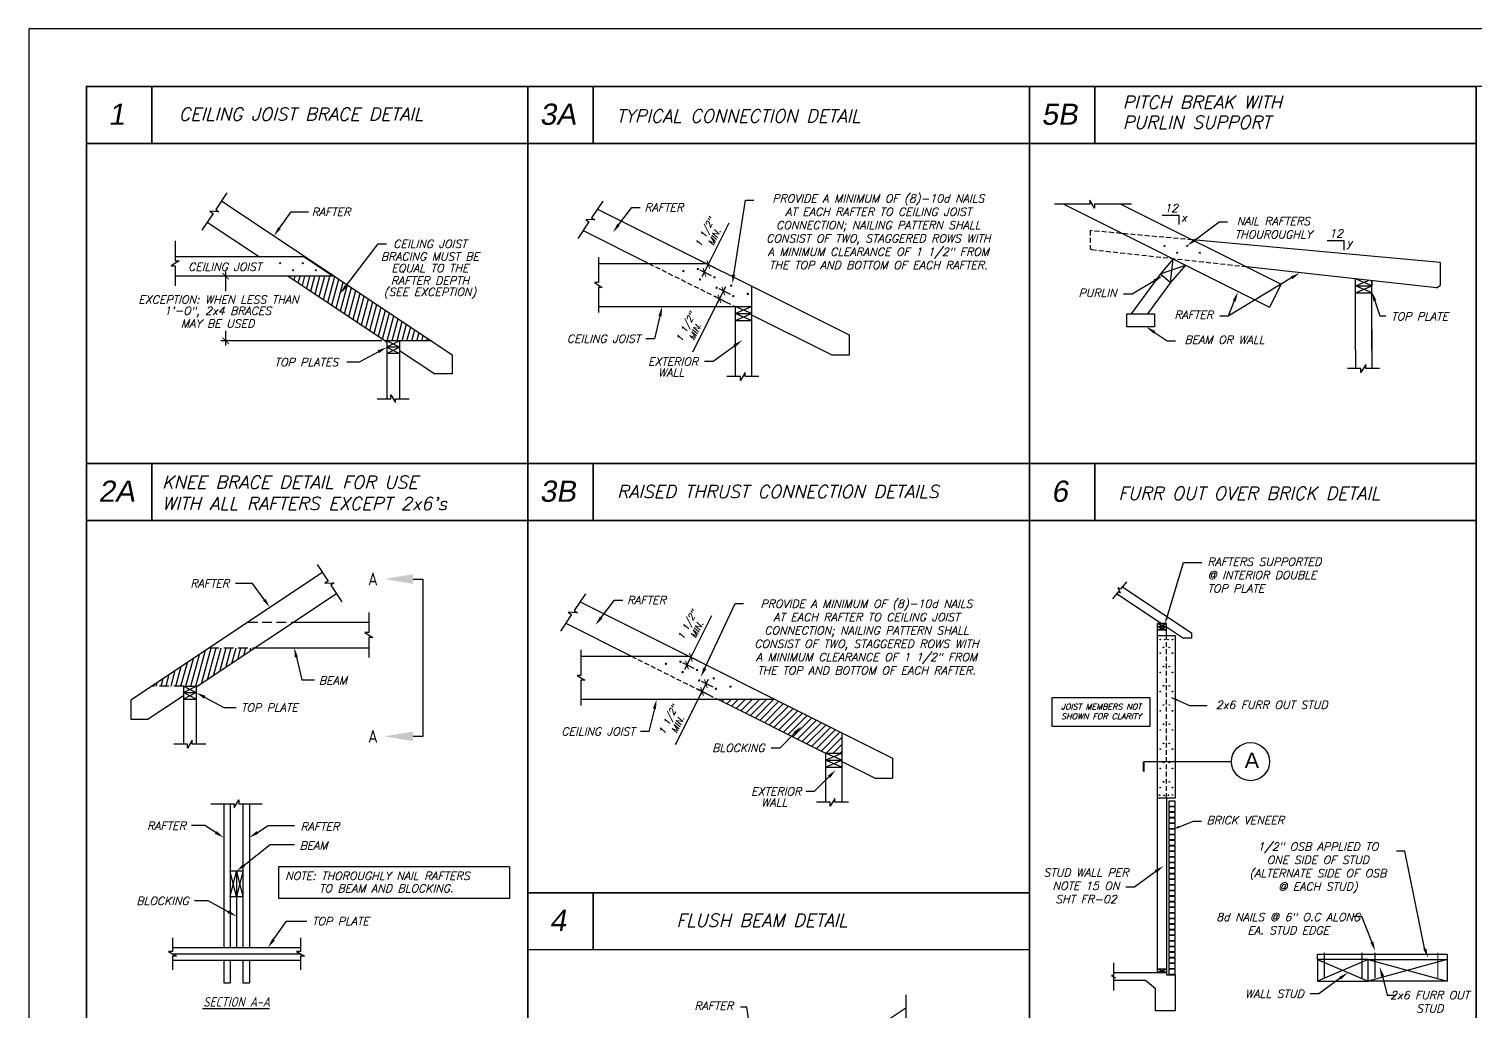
# Model space of a CAD drawing. Header units: inches. Extents: x 683 to 9753, y -6805 to 20230.
# Drawn here: x 993 to 1896, y -3735 to -3121 of the extents above; entities that cross this region are included whole.
import ezdxf
from ezdxf.enums import TextEntityAlignment as Align

# ---------------------------------------------------------------- set-up
doc = ezdxf.new("R2010")
doc.units = ezdxf.units.IN
doc.header["$LTSCALE"] = 48
doc.header["$MEASUREMENT"] = 0
doc.linetypes.add('HIDDEN2', pattern=[0.1875, 0.125, -0.0625])
doc.linetypes.add('HIDDEN4', pattern=[0.09375, 0.0625, -0.03125])
doc.layers.get('Defpoints').update_dxf_attribs({"color": 251})
for name, color, linetype in [('DPIS-BL', 9, 'Continuous'), ('DPIS-DIM', 7, 'Continuous'), ('DPIS-TAGS', 2, 'Continuous'), ('DPIS-TEXT', 7, 'Continuous'), ('FPTEXT', 2, 'Continuous')]:
    doc.layers.add(name, color=color, linetype=linetype)
doc.styles.add('DIMLETTERS', font='arial.ttf', dxfattribs={"height": 12})
doc.styles.add('DPIS-ARCHTXT', font='ARCHITXT.shx')
doc.styles.add('SHEETNAME', font='arial.ttf', dxfattribs={"height": 4})
doc.styles.add('SIMPLEX', font='simplex.shx', dxfattribs={"oblique": 15, "height": 4})
doc.styles.get("Standard").update_dxf_attribs({"font": 'simplex.shx', "oblique": 15})
doc.dimstyles.get("Standard").update_dxf_attribs({"dimtxt": 4, "dimasz": 4, "dimexe": 3, "dimexo": 2, "dimgap": 2, "dimtad": 1, "dimdec": 4, "dimrnd": 0.125, "dimzin": 3, "dimdsep": 46, "dimlunit": 4, "dimtxsty": 'SIMPLEX', "dimblk": 'ARCHTICK', "dimcen": 3, "dimdle": 3, "dimclrd": 2, "dimclre": 2, "dimadec": 0, "dimazin": 0, "dimtfac": 1, "dimtdec": 4, "dimtofl": 0, "dimtmove": 1, "dimatfit": 3, "dimfxl": 1, "dimtolj": 1, "dimtzin": 0, "dimarcsym": 0})

# ---------------------------------------------------------------- blocks, each defined once
blk = doc.blocks.new('_ArchTick')
at = {"color": 0, "const_width": 0.15}
blk.add_lwpolyline([(-0.5, -0.5), (0.5, 0.5)], dxfattribs=at)
blk = doc.blocks.new('*D61')
at = {"layer": 'Defpoints', "color": 0, "transparency": 16777216}
for p in [(1417.16, -3268.68), (1421.01, -3276.64), (1423.42, -3271.81)]:
    blk.add_point(p, dxfattribs=at)
at = {"layer": 'DPIS-TEXT', "color": 2, "lineweight": -2, "transparency": 16777216}
for p, q in [((1430.08, -3242.84), (1417.16, -3268.68)), ((1413.41, -3276.19), (1418.5, -3265.99)), ((1421.63, -3270.91), (1414.48, -3267.34)), ((1419.22, -3275.74), (1412.06, -3272.16))]:
    blk.add_line(p, q, dxfattribs=at)
at = {"layer": 'DPIS-TEXT', "color": 2, "lineweight": -2, "transparency": 16777216, "xscale": 4, "yscale": 4, "zscale": 4}
for p, rotation in [((1414.75, -3273.51), 243.4349488229242), ((1417.16, -3268.68), 63.43494882292417)]:
    blk.add_blockref('_ArchTick', p, dxfattribs=dict(at, rotation=rotation))
at = {"layer": 'DPIS-TEXT', "color": 0, "transparency": 16777216, "insert": (1417.9, -3249.95), "char_height": 4, "attachment_point": 5, "rotation": 63.43495, "style": 'SIMPLEX'}
blk.add_mtext('\\A1;1 1/2"\\PMIN.', dxfattribs=at)
blk = doc.blocks.new('*D62')
at = {"layer": 'Defpoints', "color": 0, "transparency": 16777216}
for p in [(1432.79, -3288.35), (1424.12, -3290.05), (1430.38, -3293.18)]:
    blk.add_point(p, dxfattribs=at)
at = {"layer": 'DPIS-TEXT', "color": 2, "lineweight": -2, "transparency": 16777216}
for p, q in [((1427.87, -3282.53), (1422.78, -3292.73)), ((1431, -3287.45), (1423.85, -3283.88)), ((1407.56, -3323.16), (1424.12, -3290.05)), ((1428.59, -3292.28), (1421.44, -3288.7))]:
    blk.add_line(p, q, dxfattribs=at)
at = {"layer": 'DPIS-TEXT', "color": 2, "lineweight": -2, "transparency": 16777216, "xscale": 4, "yscale": 4, "zscale": 4}
for p, rotation in [((1424.12, -3290.05), 243.434948822922), ((1426.53, -3285.22), 63.43494882292197)]:
    blk.add_blockref('_ArchTick', p, dxfattribs=dict(at, rotation=rotation))
at = {"layer": 'DPIS-TEXT', "color": 0, "transparency": 16777216, "insert": (1405.94, -3309.16), "char_height": 4, "attachment_point": 5, "rotation": 63.43495, "style": 'SIMPLEX'}
blk.add_mtext('\\A1;1 1/2"\\PMIN{\\H0.8x;.}', dxfattribs=at)
blk = doc.blocks.new('*D63')
at = {"layer": 'Defpoints', "color": 0, "transparency": 16777216}
for p in [(1406.28, -3514.08), (1410.13, -3522.04), (1412.54, -3517.21)]:
    blk.add_point(p, dxfattribs=at)
at = {"layer": 'DPIS-TEXT', "color": 2, "lineweight": -2, "transparency": 16777216}
for p, q in [((1419.2, -3488.25), (1406.28, -3514.08)), ((1402.53, -3521.59), (1407.62, -3511.4)), ((1410.75, -3516.32), (1403.6, -3512.74)), ((1408.34, -3521.15), (1401.19, -3517.57))]:
    blk.add_line(p, q, dxfattribs=at)
at = {"layer": 'DPIS-TEXT', "color": 2, "lineweight": -2, "transparency": 16777216, "xscale": 4, "yscale": 4, "zscale": 4}
for p, rotation in [((1406.28, -3514.08), 63.43494882291554), ((1403.87, -3518.91), 243.4349488229155)]:
    blk.add_blockref('_ArchTick', p, dxfattribs=dict(at, rotation=rotation))
at = {"layer": 'DPIS-TEXT', "color": 0, "transparency": 16777216, "insert": (1407.02, -3495.35), "char_height": 4, "attachment_point": 5, "rotation": 63.43495, "style": 'SIMPLEX'}
blk.add_mtext('\\A1;1 1/2"\\PMIN.', dxfattribs=at)
blk = doc.blocks.new('*D64')
at = {"layer": 'Defpoints', "color": 0, "transparency": 16777216}
for p in [(1413.24, -3535.45), (1419.5, -3538.58), (1421.92, -3533.75)]:
    blk.add_point(p, dxfattribs=at)
at = {"layer": 'DPIS-TEXT', "color": 2, "lineweight": -2, "transparency": 16777216}
for p, q in [((1417, -3527.94), (1411.9, -3538.13)), ((1420.13, -3532.86), (1412.97, -3529.28)), ((1396.68, -3568.57), (1413.24, -3535.45)), ((1417.71, -3537.69), (1410.56, -3534.11))]:
    blk.add_line(p, q, dxfattribs=at)
at = {"layer": 'DPIS-TEXT', "color": 2, "lineweight": -2, "transparency": 16777216, "xscale": 4, "yscale": 4, "zscale": 4}
for p, rotation in [((1413.24, -3535.45), 243.4349488229134), ((1415.65, -3530.62), 63.43494882291342)]:
    blk.add_blockref('_ArchTick', p, dxfattribs=dict(at, rotation=rotation))
at = {"layer": 'DPIS-TEXT', "color": 0, "transparency": 16777216, "insert": (1395.06, -3554.56), "char_height": 4, "attachment_point": 5, "rotation": 63.43495, "style": 'SIMPLEX'}
blk.add_mtext('\\A1;1 1/2"\\PMIN.', dxfattribs=at)

msp = doc.modelspace()

# ---------------------------------------------------------------- hatches: boundary and pattern name
at = {"layer": 'DPIS-BL'}
h = msp.add_hatch(dxfattribs=at)
h.set_pattern_fill('ANSI31', color=251, scale=24, angle=30, style=0)
h.set_pattern_definition([(75, (-2248.561, -4216.4657), (-2.8977775, 0.7764571), [])])
h.paths.add_polyline_path([(1183.60032, -3275.93375), (1154.75591, -3275.93375), (1215.29717, -3316.29459), (1244.14158, -3316.29459)])
h = msp.add_hatch(dxfattribs=at)
h.set_pattern_fill('ANSI31', color=251, scale=24, angle=30, style=0)
h.set_pattern_definition([(75, (-2287.915, -4237.6805), (-2.8977775, 0.7764571), [])])
h.paths.add_polyline_path([(1134.29916, -3508.11767), (1105.45475, -3508.11767), (1069.38793, -3532.16222), (1089.23234, -3532.16222), (1097.23234, -3532.16222), (1097.23234, -3532.82888)])
h = msp.add_hatch(dxfattribs=at)
h.set_pattern_fill('ANSI31', color=256, scale=25, style=0)
h.set_pattern_definition([(45, (-728.5645, -3199.0983), (-2.2097087, 2.2097087), [])])
h.paths.add_polyline_path([(1423.031, -3540.34583), (1458.80809, -3540.34583), (1500.5557, -3561.21964), (1500.5557, -3574.01727), (1490.37388, -3574.01727)])

# ---------------------------------------------------------------- linework, layer by layer
at = {"linetype": 'HIDDEN4'}
for p, q in [((1719.73333, -3253.28948), (1655.78089, -3247.45794)), ((1655.78089, -3247.45794), (1655.78089, -3258.65282)), ((1655.78089, -3258.65282), (1656.92505, -3259.5515)), ((1753.53335, -3270.18949), (1656.92505, -3259.5515))]:
    msp.add_line(p, q, dxfattribs=at)
for p, q in [((1874.43806, -3267.39631), (1719.73333, -3253.28948)), ((1872.16646, -3283.25273), (1753.53335, -3270.18949)), ((1874.43806, -3267.39631), (1874.43806, -3281.69401)), ((1872.16646, -3283.25273), (1874.43806, -3281.69401)), ((1674.7493, -3473.92898), (1673.30248, -3473.10719))]:
    msp.add_line(p, q)
at = {"layer": 'Defpoints', "color": 251}
for points in [[(992.72188, -3121.41948), (992.72188, -4195.41948), (2552.72188, -4195.41948), (2552.72188, -3121.41948)], [(992.72188, -3121.41948), (992.72188, -4195.41948), (2552.72188, -4195.41948), (2552.72188, -3121.41948)], [(1028.72188, -3157.41948), (1028.72188, -4153.41948), (2492.72188, -4153.41948), (2492.72188, -3157.41948)], [(1028.72188, -3157.41948), (1028.72188, -4153.41948), (2492.72188, -4153.41948), (2492.72188, -3157.41948)], [(1028.72188, -3157.41948), (1028.72188, -4153.41948), (2492.72188, -4153.41948), (2492.72188, -3157.41948)]]:
    msp.add_lwpolyline(points, close=True, dxfattribs=at)
at = {"layer": 'DPIS-BL', "const_width": 1}
for points in [[(1028.72188, -3157.41948), (1304.39269, -3157.41948), (1304.39269, -3393.0016), (1028.72188, -3393.0016)], [(1304.39269, -3157.41948), (1617.82557, -3157.41948), (1617.82557, -3661.20094), (1304.39269, -3661.20094)], [(1617.82557, -3157.41948), (1896.88123, -3157.41948), (1896.88123, -3810.76598), (1617.82557, -3810.76598)], [(1028.72188, -3393.0016), (1304.39269, -3393.0016), (1304.39269, -3768.4968), (1028.72188, -3768.4968)], [(1304.39269, -3661.20094), (1617.82557, -3661.20094), (1617.82557, -4153.41948), (1304.39269, -4153.41948)]]:
    msp.add_lwpolyline(points, close=True, dxfattribs=at)
for points in [[(1069.58466, -3157.41948), (1069.58466, -3193.00514)], [(1345.25546, -3157.41948), (1345.25546, -3193.00514)], [(1658.68835, -3157.41948), (1658.68835, -3193.00514)], [(1304.39269, -3193.00514), (1028.72188, -3193.00514)], [(1617.82557, -3193.00514), (1304.39269, -3193.00514)], [(1896.88123, -3193.00514), (1617.82557, -3193.00514)], [(1069.58466, -3393.0016), (1069.58466, -3428.58726)], [(1617.82557, -3393.0016), (1304.39269, -3393.0016)], [(1345.25546, -3393.0016), (1345.25546, -3428.58726)], [(1896.88123, -3393.0016), (1617.82557, -3393.0016)], [(1658.68835, -3393.0016), (1658.68835, -3428.58726)], [(1304.39269, -3428.58726), (1028.72188, -3428.58726)], [(1617.82557, -3428.58726), (1304.39269, -3428.58726)], [(1896.88123, -3428.58726), (1617.82557, -3428.58726)], [(1345.25546, -3661.20094), (1345.25546, -3696.7866)], [(1617.82557, -3696.7866), (1304.39269, -3696.7866)]]:
    msp.add_lwpolyline(points, dxfattribs=at)
at = {"layer": 'DPIS-DIM', "color": 2}
for p, q in [((1115.62682, -3272.93375), (1115.62682, -3285.30323)), ((1115.62682, -3310.09358), (1115.62682, -3319.29459)), ((1213.29717, -3316.29459), (1112.62682, -3316.29459)), ((1672.53095, -3474.50583), (1700.33042, -3493.03881)), ((1697.83042, -3711.03881), (1697.83042, -3493.03881)), ((1703.33042, -3493.03881), (1697.83042, -3493.03881)), ((1697.83042, -3495.03881), (1703.33042, -3493.03881)), ((1697.83042, -3493.03881), (1703.33042, -3495.03881)), ((1703.33042, -3495.03881), (1697.83042, -3495.03881)), ((1703.33042, -3497.03881), (1697.83042, -3495.03881)), ((1703.33042, -3495.03881), (1697.83042, -3497.03881)), ((1703.33042, -3500.58388), (1703.33042, -3493.03881)), ((1703.33042, -3495.03881), (1714.01666, -3502.16297)), ((1703.33042, -3497.03881), (1697.83042, -3497.03881)), ((1708.83042, -3500.58388), (1697.83042, -3500.58388)), ((1708.83042, -3500.58388), (1708.83042, -3602.03881)), ((1718.97429, -3502.16297), (1714.01666, -3502.16297)), ((1718.97429, -3498.85788), (1718.97429, -3502.16297)), ((1703.33042, -3602.03881), (1703.33042, -3711.03881)), ((1708.83042, -3602.03881), (1703.33042, -3602.03881)), ((1703.33042, -3711.03881), (1697.83042, -3709.03881)), ((1703.33042, -3709.03881), (1697.83042, -3711.03881)), ((1703.33042, -3709.03881), (1697.83042, -3709.03881))]:
    msp.add_line(p, q, dxfattribs=at)
at = {"layer": 'DPIS-DIM', "color": 2, "linetype": 'HIDDEN4'}
msp.add_line((1703.33042, -3602.03881), (1703.33042, -3500.58388), dxfattribs=at)
at = {"layer": 'DPIS-DIM', "color": 7}
msp.add_line((1703.33042, -3711.03881), (1697.83042, -3711.03881), dxfattribs=at)
at = {"layer": 'DPIS-DIM', "color": 2}
for points in [[(1703.6495, -3489.56176), (1714.02283, -3454.79685), (1725.50426, -3454.79685)], [(1706.44767, -3539.28518), (1717.86958, -3544.17421), (1728.74533, -3544.17421)], [(1711.33177, -3620.01293), (1720.31718, -3616.40182), (1725.24652, -3616.40182)]]:
    msp.add_lwpolyline(points, dxfattribs=at)
at = {"layer": 'DPIS-DIM', "color": 7}
for points in [[(1704.83042, -3607.03881), (1708.83042, -3607.03881), (1708.83042, -3604.03881), (1704.83042, -3604.03881)], [(1704.83042, -3610.53881), (1708.83042, -3610.53881), (1708.83042, -3607.53881), (1704.83042, -3607.53881)], [(1704.83042, -3614.03881), (1708.83042, -3614.03881), (1708.83042, -3611.03881), (1704.83042, -3611.03881)], [(1704.83042, -3617.53881), (1708.83042, -3617.53881), (1708.83042, -3614.53881), (1704.83042, -3614.53881)], [(1704.83042, -3621.03881), (1708.83042, -3621.03881), (1708.83042, -3618.03881), (1704.83042, -3618.03881)], [(1704.83042, -3624.53881), (1708.83042, -3624.53881), (1708.83042, -3621.53881), (1704.83042, -3621.53881)], [(1704.83042, -3628.03881), (1708.83042, -3628.03881), (1708.83042, -3625.03881), (1704.83042, -3625.03881)], [(1704.83042, -3631.53881), (1708.83042, -3631.53881), (1708.83042, -3628.53881), (1704.83042, -3628.53881)], [(1704.83042, -3635.03881), (1708.83042, -3635.03881), (1708.83042, -3632.03881), (1704.83042, -3632.03881)], [(1704.83042, -3638.53881), (1708.83042, -3638.53881), (1708.83042, -3635.53881), (1704.83042, -3635.53881)], [(1704.83042, -3642.03881), (1708.83042, -3642.03881), (1708.83042, -3639.03881), (1704.83042, -3639.03881)], [(1704.83042, -3645.53881), (1708.83042, -3645.53881), (1708.83042, -3642.53881), (1704.83042, -3642.53881)], [(1704.83042, -3649.03881), (1708.83042, -3649.03881), (1708.83042, -3646.03881), (1704.83042, -3646.03881)], [(1704.83042, -3652.53881), (1708.83042, -3652.53881), (1708.83042, -3649.53881), (1704.83042, -3649.53881)], [(1704.83042, -3656.03881), (1708.83042, -3656.03881), (1708.83042, -3653.03881), (1704.83042, -3653.03881)], [(1704.83042, -3659.53881), (1708.83042, -3659.53881), (1708.83042, -3656.53881), (1704.83042, -3656.53881)], [(1704.83042, -3663.03881), (1708.83042, -3663.03881), (1708.83042, -3660.03881), (1704.83042, -3660.03881)], [(1704.83042, -3666.53881), (1708.83042, -3666.53881), (1708.83042, -3663.53881), (1704.83042, -3663.53881)], [(1704.83042, -3670.03881), (1708.83042, -3670.03881), (1708.83042, -3667.03881), (1704.83042, -3667.03881)], [(1704.83042, -3673.53881), (1708.83042, -3673.53881), (1708.83042, -3670.53881), (1704.83042, -3670.53881)], [(1704.83042, -3677.03881), (1708.83042, -3677.03881), (1708.83042, -3674.03881), (1704.83042, -3674.03881)], [(1704.83042, -3680.53881), (1708.83042, -3680.53881), (1708.83042, -3677.53881), (1704.83042, -3677.53881)], [(1704.83042, -3684.03881), (1708.83042, -3684.03881), (1708.83042, -3681.03881), (1704.83042, -3681.03881)], [(1704.83042, -3687.53881), (1708.83042, -3687.53881), (1708.83042, -3684.53881), (1704.83042, -3684.53881)], [(1704.83042, -3691.03881), (1708.83042, -3691.03881), (1708.83042, -3688.03881), (1704.83042, -3688.03881)], [(1704.83042, -3694.53881), (1708.83042, -3694.53881), (1708.83042, -3691.53881), (1704.83042, -3691.53881)], [(1704.83042, -3698.03881), (1708.83042, -3698.03881), (1708.83042, -3695.03881), (1704.83042, -3695.03881)], [(1704.83042, -3701.53881), (1708.83042, -3701.53881), (1708.83042, -3698.53881), (1704.83042, -3698.53881)], [(1704.83042, -3705.03881), (1708.83042, -3705.03881), (1708.83042, -3702.03881), (1704.83042, -3702.03881)], [(1704.83042, -3708.53881), (1708.83042, -3708.53881), (1708.83042, -3705.53881), (1704.83042, -3705.53881)], [(1704.83042, -3712.03881), (1708.83042, -3712.03881), (1708.83042, -3709.03881), (1704.83042, -3709.03881)]]:
    msp.add_lwpolyline(points, close=True, dxfattribs=at)
at = {"layer": 'DPIS-DIM', "color": 2}
for centre in [(1699.49926, -3503.03213), (1702.27657, -3503.03213), (1704.403, -3503.03213), (1707.16158, -3503.03213), (1699.49926, -3511.52515), (1701.52187, -3507.90091), (1705.13897, -3507.90091), (1707.16158, -3511.52515), (1699.49926, -3523.52515), (1701.52187, -3519.90091), (1705.13897, -3519.90091), (1707.16158, -3523.52515), (1701.52187, -3531.90091), (1705.13897, -3531.90091), (1699.49926, -3535.52515), (1707.16158, -3535.52515), (1699.49926, -3547.52515), (1701.52187, -3543.90091), (1705.13897, -3543.90091), (1707.16158, -3547.52515), (1699.49926, -3559.52515), (1701.52187, -3555.90091), (1705.13897, -3555.90091), (1707.16158, -3559.52515), (1701.52187, -3567.90091), (1705.13897, -3567.90091), (1699.49926, -3571.52515), (1707.16158, -3571.52515), (1699.49926, -3583.52515), (1701.52187, -3579.90091), (1705.13897, -3579.90091), (1707.16158, -3583.52515), (1699.49926, -3595.52515), (1701.52187, -3591.90091), (1705.13897, -3591.90091), (1707.16158, -3595.52515), (1699.05641, -3600.2262), (1701.95109, -3600.37084), (1704.62871, -3600.2262), (1707.16158, -3600.15388)]:
    msp.add_circle(centre, 0.18851, dxfattribs=at)
for points in [[(1704.22901, -3489.89133), (1702.29681, -3493.03881), (1703.06999, -3489.23219)], [(1709.61605, -3541.3693), (1706.20397, -3539.17792), (1710.14233, -3540.14422)], [(1711.58037, -3620.63151), (1707.62029, -3621.50452), (1711.08318, -3619.39435)]]:
    msp.add_solid(points, dxfattribs=at)
at = {"layer": 'DPIS-TAGS'}
for p, q in [((1700.80792, -3237.74308), (1711.16999, -3237.74308)), ((1711.16999, -3237.74308), (1711.16999, -3243.64446)), ((1803.80565, -3253.72791), (1814.16772, -3253.72791)), ((1814.16772, -3253.72791), (1814.16772, -3259.62928)), ((1699.59907, -3274.56201), (1681.34844, -3299.53968)), ((1705.94162, -3279.98124), (1691.65071, -3299.53968)), ((1703.33042, -3602.03881), (1697.83042, -3602.03881)), ((1797.8342, -3703.01773), (1797.8342, -3699.64273)), ((1797.8342, -3699.64273), (1878.8342, -3699.64273)), ((1829.3342, -3703.01773), (1797.8342, -3703.01773)), ((1797.8342, -3703.01773), (1797.8342, -3716.51773)), ((1797.8342, -3703.01773), (1829.3342, -3716.51773)), ((1829.3342, -3703.01773), (1797.8342, -3716.51773)), ((1829.3342, -3703.01773), (1878.8342, -3703.01773)), ((1829.3342, -3716.51773), (1829.3342, -3703.01773)), ((1829.3342, -3703.01773), (1878.8342, -3716.51773)), ((1878.8342, -3703.01773), (1829.3342, -3716.51773)), ((1878.8342, -3699.64273), (1878.8342, -3703.01773)), ((1878.8342, -3703.01773), (1878.8342, -3716.51773)), ((1670.30688, -3711.03881), (1703.33042, -3711.03881)), ((1703.33042, -3711.03881), (1703.33042, -3712.53881)), ((1703.33042, -3712.53881), (1708.83042, -3712.53881)), ((1708.83042, -3712.53881), (1708.83042, -3735.04879)), ((1690.33329, -3716.1132), (1670.30688, -3716.1132)), ((1696.56418, -3721.26168), (1690.33329, -3716.1132)), ((1696.56418, -3735.04879), (1696.56418, -3721.26168)), ((1797.8342, -3716.51773), (1829.3342, -3716.51773)), ((1878.8342, -3716.51773), (1829.3342, -3716.51773)), ((1708.83042, -3735.04879), (1696.56418, -3735.04879))]:
    msp.add_line(p, q, dxfattribs=at)
for points in [[(1678.56723, -3299.53968), (1695.90611, -3299.53968), (1695.90611, -3307.61178), (1678.56723, -3307.61178)], [(1631.94601, -3539.29036), (1693.02394, -3539.29036), (1693.02394, -3557.34838), (1631.94601, -3557.34838)]]:
    msp.add_lwpolyline(points, close=True, dxfattribs=at)
at = {"layer": 'DPIS-TAGS', "const_width": 0.75}
for points in [[(1802.04027, -3698.56971), (1802.04027, -3714.47417)], [(1825.50144, -3698.56971), (1825.50144, -3714.47417)], [(1833.71286, -3698.56971), (1833.71286, -3714.47417)], [(1872.94517, -3698.56971), (1872.94517, -3714.47417)]]:
    msp.add_lwpolyline(points, dxfattribs=at)
at = {"layer": 'DPIS-TAGS'}
msp.add_lwpolyline([(1670.30688, -3704.96628), (1670.30688, -3712.94854), (1669.07482, -3712.94854), (1671.53893, -3714.44854), (1670.30688, -3714.44854), (1670.30688, -3722.32026)], dxfattribs=at)
at = {"layer": 'DPIS-TEXT'}
for p, q in [((1112.99817, -3228.86565), (1257.17237, -3324.98178)), ((1347.89006, -3234.04247), (1505.18156, -3312.68821)), ((1655.52519, -3230.91263), (1633.49974, -3230.91263)), ((1639.20254, -3230.91263), (1767.84419, -3295.23345)), ((1658.52519, -3233.37673), (1655.52519, -3228.44853)), ((1655.52519, -3228.44853), (1655.52519, -3230.91263)), ((1681.58683, -3230.91263), (1658.52519, -3230.91263)), ((1658.52519, -3230.91263), (1658.52519, -3233.37673)), ((1674.97963, -3230.91263), (1774.9996, -3280.92262)), ((1104.12297, -3242.17846), (1136.75591, -3263.93375)), ((1338.94579, -3247.45887), (1380.09065, -3268.0313)), ((1164.69893, -3263.93375), (1084.0354, -3263.93375)), ((1164.69893, -3263.93375), (1182.69893, -3275.93375)), ((1348.48469, -3268.0313), (1415.86773, -3268.0313)), ((1707.6518, -3265.13726), (1699.59907, -3274.56201)), ((1699.59907, -3274.56201), (1715.34014, -3268.98143)), ((1705.94162, -3279.98124), (1707.6518, -3265.13726)), ((1715.34014, -3268.98143), (1705.94162, -3279.98124)), ((1183.60032, -3275.93375), (1084.0354, -3275.93375)), ((1154.75591, -3275.93375), (1216.29717, -3316.96126)), ((1699.59907, -3274.56201), (1705.94162, -3279.98124)), ((1821.54716, -3322.08494), (1821.54716, -3277.67523)), ((1831.72898, -3282.03887), (1821.54716, -3277.67523)), ((1821.54716, -3282.03887), (1829.64104, -3278.57006)), ((1831.72898, -3322.08494), (1831.72898, -3278.79997)), ((1831.72898, -3278.79997), (1831.72898, -3282.03887)), ((1444.09065, -3282.14276), (1444.09065, -3299.30403)), ((1774.9996, -3280.92262), (1767.84419, -3295.23345)), ((1821.54716, -3286.4025), (1831.72898, -3282.03887)), ((1831.72898, -3286.4025), (1821.54716, -3282.03887)), ((1821.54716, -3282.03887), (1831.72898, -3282.03887)), ((1821.54716, -3282.03887), (1831.72898, -3282.03887)), ((1821.54716, -3286.4025), (1831.72898, -3286.4025)), ((1348.48469, -3294.94039), (1444.09065, -3294.94039)), ((1433.90883, -3299.30403), (1444.09065, -3294.94039)), ((1444.09065, -3299.30403), (1433.90883, -3294.94039)), ((1433.90883, -3294.94039), (1433.90883, -3303.66767)), ((1433.90883, -3299.30403), (1444.09065, -3299.30403)), ((1444.09065, -3303.66767), (1433.90883, -3299.30403)), ((1433.90883, -3303.66767), (1444.09065, -3299.30403)), ((1433.90883, -3303.66767), (1444.09065, -3303.66767)), ((1433.90883, -3303.66767), (1433.90883, -3338.57676)), ((1444.09065, -3299.30403), (1444.09065, -3303.66767)), ((1444.09065, -3300.0313), (1494.33715, -3325.15455)), ((1444.09065, -3303.66767), (1444.09065, -3338.57676)), ((1505.18156, -3312.68821), (1505.18156, -3325.15455)), ((1831.72898, -3309.2873), (1831.72898, -3333.57038)), ((1244.14158, -3316.29459), (1215.29717, -3316.29459)), ((1216.29717, -3316.29459), (1216.29717, -3352.49021)), ((1224.29717, -3320.29459), (1216.29717, -3316.29459)), ((1224.29717, -3316.29459), (1216.29717, -3320.29459)), ((1224.29717, -3320.29459), (1216.29717, -3320.29459)), ((1216.29717, -3324.29459), (1224.29717, -3320.29459)), ((1216.29717, -3320.29459), (1224.29717, -3324.29459)), ((1224.29717, -3324.29459), (1216.29717, -3324.29459)), ((1224.29717, -3316.29459), (1224.29717, -3352.49021)), ((1224.29717, -3322.29459), (1246.32796, -3336.98178)), ((1821.54716, -3322.08494), (1821.54716, -3330.81221)), ((1831.72898, -3322.08494), (1831.72898, -3326.44857)), ((1257.17237, -3324.98178), (1257.17237, -3336.98178)), ((1494.33715, -3325.15455), (1505.18156, -3325.15455)), ((1821.54716, -3330.81221), (1821.54716, -3333.57038)), ((1831.72898, -3326.44857), (1831.72898, -3330.81221)), ((1257.17237, -3336.98178), (1246.32796, -3336.98178)), ((1176.0569, -3461.04957), (1056.35714, -3540.84941)), ((1184.93211, -3474.36237), (1097.23234, -3532.82888)), ((1337.01223, -3479.4479), (1532.2534, -3577.06849)), ((1158.29916, -3492.11767), (1205.01967, -3492.11767)), ((1328.06796, -3492.86431), (1369.21282, -3513.43674)), ((1134.29916, -3508.11767), (1205.01967, -3508.11767)), ((1337.60686, -3513.43674), (1404.98991, -3513.43674)), ((1089.23234, -3532.16222), (1089.23234, -3568.35784)), ((1089.23234, -3536.16222), (1097.23234, -3532.16222)), ((1089.23234, -3532.16222), (1097.23234, -3536.16222)), ((1089.23234, -3532.16222), (1097.23234, -3532.16222)), ((1097.23234, -3532.16222), (1097.23234, -3568.35784)), ((1056.35714, -3540.84941), (1056.35714, -3552.84941)), ((1089.23234, -3538.16222), (1067.20155, -3552.84941)), ((1089.23234, -3536.16222), (1097.23234, -3536.16222)), ((1097.23234, -3540.16222), (1089.23234, -3536.16222)), ((1097.23234, -3536.16222), (1089.23234, -3540.16222)), ((1089.23234, -3540.16222), (1097.23234, -3540.16222)), ((1337.60686, -3540.34583), (1458.80809, -3540.34583)), ((1423.031, -3540.34583), (1490.37388, -3574.01727)), ((1056.35714, -3552.84941), (1067.20155, -3552.84941)), ((1500.5557, -3561.21964), (1500.5557, -3582.74454)), ((1490.37388, -3578.38091), (1500.5557, -3574.01727)), ((1490.37388, -3574.01727), (1490.37388, -3582.74454)), ((1490.37388, -3574.01727), (1500.5557, -3574.01727)), ((1500.5557, -3578.38091), (1490.37388, -3574.01727)), ((1532.2534, -3577.06849), (1532.2534, -3589.53482)), ((1490.37388, -3578.38091), (1500.5557, -3578.38091)), ((1500.5557, -3582.74454), (1490.37388, -3578.38091)), ((1490.37388, -3582.74454), (1500.5557, -3578.38091)), ((1490.37388, -3582.74454), (1500.5557, -3582.74454)), ((1490.37388, -3582.74454), (1490.37388, -3604.69701)), ((1500.5557, -3579.10818), (1521.40899, -3589.53482)), ((1500.5557, -3582.74454), (1500.5557, -3604.69701)), ((1521.40899, -3589.53482), (1532.2534, -3589.53482)), ((1114.44817, -3605.71806), (1114.44817, -3695.43734)), ((1118.44817, -3605.71806), (1118.44817, -3695.43734)), ((1126.44817, -3605.71806), (1126.44817, -3695.43734)), ((1130.44817, -3605.71806), (1130.44817, -3695.43734)), ((1126.44817, -3647.67977), (1118.44817, -3647.67977)), ((1122.44817, -3663.67977), (1118.44817, -3647.67977)), ((1118.44817, -3663.67977), (1122.44817, -3647.67977)), ((1126.44817, -3647.67977), (1122.44817, -3663.67977)), ((1122.44817, -3647.67977), (1126.44817, -3663.67977)), ((1122.44817, -3647.67977), (1122.44817, -3695.43734)), ((1126.44817, -3663.67977), (1118.44817, -3663.67977)), ((1082.44817, -3695.43734), (1162.44817, -3695.43734)), ((1082.44817, -3699.43734), (1162.44817, -3699.43734)), ((1082.44817, -3703.43734), (1162.44817, -3703.43734)), ((1114.44817, -3703.43734), (1114.44817, -3717.43734)), ((1118.44817, -3703.43734), (1118.44817, -3717.43734)), ((1126.44817, -3703.43734), (1126.44817, -3717.43734)), ((1130.44817, -3703.43734), (1130.44817, -3717.43734)), ((1114.44817, -3717.43734), (1118.44817, -3717.43734)), ((1126.44817, -3717.43734), (1130.44817, -3717.43734)), ((1540.52173, -3724.96316), (1540.52173, -3742.47918)), ((1540.52173, -3733.2759), (1372.39828, -3845.3582))]:
    msp.add_line(p, q, dxfattribs=at)
at = {"layer": 'DPIS-TEXT', "linetype": 'HIDDEN4'}
for p, q in [((1380.09065, -3268.0313), (1433.90883, -3294.94039)), ((1369.21282, -3513.43674), (1423.031, -3540.34583))]:
    msp.add_line(p, q, dxfattribs=at)
at = {"layer": 'DPIS-TEXT', "color": 2}
for p, q in [((1678.38543, -3467.00764), (1674.68506, -3471.44809)), ((1673.30248, -3473.10719), (1669.6021, -3477.54764)), ((1674.7493, -3473.92898), (1673.23824, -3470.6263)), ((1674.68506, -3471.44809), (1673.23824, -3470.6263)), ((1675.58181, -3469.92956), (1718.97429, -3498.85788))]:
    msp.add_line(p, q, dxfattribs=at)
at = {"layer": 'DPIS-TEXT', "linetype": 'HIDDEN2'}
for p, q in [((1129.45475, -3492.11767), (1158.29916, -3492.11767)), ((1105.45475, -3508.11767), (1134.29916, -3508.11767)), ((1089.23234, -3532.16222), (1069.38793, -3532.16222))]:
    msp.add_line(p, q, dxfattribs=at)
at = {"layer": 'DPIS-TEXT'}
for points in [[(1116.32637, -3223.87335), (1109.39262, -3234.27398), (1111.44287, -3235.64082), (1105.67826, -3235.40329), (1107.72852, -3236.77013), (1100.79476, -3247.17076)], [(1351.21826, -3229.05016), (1344.28451, -3239.45079), (1346.33477, -3240.81763), (1340.57015, -3240.58011), (1342.62041, -3241.94694), (1335.68666, -3252.34757)], [(1084.0354, -3253.93375), (1084.0354, -3266.43375), (1086.4995, -3266.43375), (1081.5713, -3269.43375), (1084.0354, -3269.43375), (1084.0354, -3281.93375)], [(1348.48469, -3264.02133), (1348.48469, -3279.98585), (1346.02059, -3279.98585), (1350.94879, -3282.98585), (1348.48469, -3282.98585), (1348.48469, -3298.7293)], [(1836.42699, -3333.57038), (1827.92699, -3333.57038), (1827.92699, -3331.10628), (1824.92699, -3336.03448), (1824.92699, -3333.57038), (1816.42699, -3333.57038)], [(1448.78866, -3338.57676), (1440.28866, -3338.57676), (1440.28866, -3336.11266), (1437.28866, -3341.04086), (1437.28866, -3338.57676), (1428.78866, -3338.57676)], [(1210.29717, -3352.49021), (1218.79717, -3352.49021), (1218.79717, -3350.02611), (1221.79717, -3354.95431), (1221.79717, -3352.49021), (1230.29717, -3352.49021)], [(1172.7287, -3456.05727), (1179.66246, -3466.4579), (1177.6122, -3467.82473), (1183.37681, -3467.58721), (1181.32656, -3468.95405), (1188.26031, -3479.35467)], [(1232.73972, -3465.19576), (1238.73972, -3465.19576), (1238.73972, -3563.52432), (1232.73972, -3563.52432)], [(1340.34043, -3474.4556), (1333.40668, -3484.85623), (1335.45694, -3486.22307), (1329.69232, -3485.98554), (1331.74258, -3487.35238), (1324.80883, -3497.75301)], [(1205.01967, -3486.11767), (1205.01967, -3498.61767), (1202.55557, -3498.61767), (1207.48377, -3501.61767), (1205.01967, -3501.61767), (1205.01967, -3514.11767)], [(1337.60686, -3509.42676), (1337.60686, -3525.39129), (1335.14276, -3525.39129), (1340.07096, -3528.39129), (1337.60686, -3528.39129), (1337.60686, -3544.13473)], [(1103.23234, -3568.35784), (1094.73234, -3568.35784), (1094.73234, -3565.89373), (1091.73234, -3570.82194), (1091.73234, -3568.35784), (1083.23234, -3568.35784)], [(1106.44817, -3605.71806), (1120.94817, -3605.71806), (1120.94817, -3608.18216), (1123.94817, -3603.25396), (1123.94817, -3605.71806), (1138.44817, -3605.71806)], [(1504.8057, -3604.69701), (1496.3057, -3604.69701), (1496.3057, -3602.23291), (1493.3057, -3607.16111), (1493.3057, -3604.69701), (1484.8057, -3604.69701)], [(1082.44817, -3689.43734), (1082.44817, -3697.93734), (1079.98407, -3697.93734), (1084.91227, -3700.93734), (1082.44817, -3700.93734), (1082.44817, -3709.43734)], [(1162.44817, -3689.43734), (1162.44817, -3697.93734), (1159.98407, -3697.93734), (1164.91227, -3700.93734), (1162.44817, -3700.93734), (1162.44817, -3709.43734)]]:
    msp.add_lwpolyline(points, dxfattribs=at)
at = {"layer": 'DPIS-TEXT', "color": 2, "extrusion": (0, 0, -1)}
for points in [[(-1361.13305, -3243.80586), (-1369.37347, -3232.98289), (-1374.69645, -3232.98289)], [(-1433.03524, -3275.0327), (-1440.31064, -3228.34119), (-1445.63362, -3228.34119)], [(-1149.32412, -3245.8773), (-1156.64775, -3235.76657), (-1167.29371, -3235.76657)], [(-1190.71877, -3282.16856), (-1210.83429, -3255.74881), (-1216.15727, -3255.74881)], [(-1433.43062, -3319.5649), (-1420.14849, -3329.31499), (-1414.82551, -3329.31499)], [(-1350.25522, -3489.2113), (-1358.49564, -3478.38832), (-1363.81862, -3478.38832)], [(-1414.97085, -3520.98562), (-1433.93006, -3480.50327), (-1439.25304, -3480.50327)], [(-1159.8222, -3513.96181), (-1163.13673, -3528.21881), (-1171.18474, -3528.21881)], [(-1102.5085, -3539.01917), (-1114.54446, -3545.53645), (-1122.10977, -3545.53645)], [(-1135.47925, -3623.52445), (-1142.2153, -3619.14723), (-1158.71683, -3619.14723)], [(-1127.15812, -3643.96274), (-1143.47019, -3631.08948), (-1158.56054, -3631.08948)], [(-1864.7844, -3696.79707), (-1852.40092, -3635.189), (-1847.07794, -3635.189)], [(-1696.66561, -3648.03171), (-1683.38348, -3657.7818), (-1678.0605, -3657.7818)], [(-1831.69668, -3691.97082), (-1825.4376, -3676.06797), (-1820.11462, -3676.06797)], [(-1145.53454, -3690.53377), (-1153.63632, -3679.04382), (-1166.39467, -3679.04382)], [(-1838.39099, -3713.28743), (-1841.33838, -3725.31955), (-1846.66136, -3725.31955)], [(-1811.84811, -3714.65963), (-1798.56598, -3724.40971), (-1793.243, -3724.40971)]]:
    msp.add_lwpolyline(points, dxfattribs=at)
at = {"layer": 'DPIS-TEXT', "color": 2}
for points in [[(1721.30605, -3253.17737), (1736.26083, -3241.9175), (1741.58381, -3241.9175)], [(1695.82237, -3278.82314), (1681.95021, -3287.18481), (1676.62723, -3287.18481)], [(1781.59659, -3276.94644), (1741.96644, -3300.87377), (1737.7659, -3300.87377)], [(1745.75731, -3291.39486), (1741.96644, -3300.87377), (1736.64346, -3300.87377)], [(1833.61729, -3291.35722), (1836.71903, -3300.71202), (1840.49944, -3300.71202)], [(1386.93105, -3300.83096), (1383.524, -3314.9908), (1378.20103, -3314.9908)], [(1695.81413, -3310.99359), (1703.76337, -3316.41774), (1709.08635, -3316.41774)], [(1211.02101, -3323.15154), (1198.98504, -3329.66882), (1191.41974, -3329.66882)], [(1139.73095, -3478.06121), (1132.40733, -3467.95048), (1121.76137, -3467.95048)], [(1383.48456, -3546.2364), (1380.07751, -3560.39623), (1374.75453, -3560.39623)], [(1471.00445, -3561.59628), (1461.84504, -3570.85031), (1456.52206, -3570.85031)], [(1492.54754, -3588.78044), (1483.38814, -3598.03447), (1478.06516, -3598.03447)], [(1109.41709, -3623.52445), (1102.68103, -3619.14723), (1094.34682, -3619.14723)], [(1117.17124, -3673.10196), (1104.68103, -3666.34307), (1096.19671, -3666.34307)], [(1450.09965, -3793.18994), (1441.21398, -3732.77356), (1437.31017, -3732.77356)]]:
    msp.add_lwpolyline(points, dxfattribs=at)
at = {"layer": 'DPIS-TEXT', "const_width": 0.72727}
for points in [[(1401.2056, -3272.73542, 1), (1401.93287, -3272.73542, 1)], [(1410.2358, -3271.43233, 1), (1410.96307, -3271.43233, 1)], [(1411.61348, -3277.93936, 1), (1412.34075, -3277.93936, 1)], [(1420.64368, -3276.63627, 1), (1421.37095, -3276.63627, 1)], [(1422.02136, -3283.1433, 1), (1422.74863, -3283.1433, 1)], [(1431.05156, -3281.84021, 1), (1431.77883, -3281.84021, 1)], [(1432.42924, -3288.34724, 1), (1433.15651, -3288.34724, 1)], [(1441.45944, -3287.04415, 1), (1442.18671, -3287.04415, 1)], [(1390.32777, -3518.14085, 1), (1391.05504, -3518.14085, 1)], [(1399.35797, -3516.83777, 1), (1400.08524, -3516.83777, 1)], [(1400.73565, -3523.34479, 1), (1401.46292, -3523.34479, 1)], [(1409.76585, -3522.04171, 1), (1410.49312, -3522.04171, 1)], [(1411.14353, -3528.54873, 1), (1411.8708, -3528.54873, 1)], [(1420.17373, -3527.24565, 1), (1420.901, -3527.24565, 1)], [(1430.58161, -3532.44959, 1), (1431.30888, -3532.44959, 1)], [(1421.55141, -3533.75267, 1), (1422.27868, -3533.75267, 1)]]:
    msp.add_lwpolyline(points, format="xyb", close=True, dxfattribs=at)
at = {"layer": 'DPIS-TEXT'}
for points, const_width in [([(1689.1008, -3579.2847), (1689.1008, -3585.6039)], 1.2), ([(1743.97086, -3579.2847), (1689.1008, -3579.2847)], 0.68639)]:
    msp.add_lwpolyline(points, dxfattribs=dict(at, const_width=const_width))
msp.add_lwpolyline([(1148.90548, -3644.7897), (1292.97913, -3644.7897), (1292.97913, -3664.77294), (1148.90548, -3664.77294)], close=True, dxfattribs=at)
for centre, radius in [((1702.1172, -3256.97417), 0.30984), ((1710.17294, -3261.30988), 0.30984), ((1716.26638, -3256.97417), 0.30984), ((1724.32211, -3261.30988), 0.30984), ((1149.75713, -3267.85231), 0.30984), ((1163.90631, -3267.85231), 0.30984), ((1157.81287, -3272.18802), 0.30984), ((1171.96204, -3272.18802), 0.30984), ((1755.88988, -3579.2847), 11.91902)]:
    msp.add_circle(centre, radius, dxfattribs=at)
at = {"layer": 'DPIS-TEXT', "color": 2, "extrusion": (0, 0, -1)}
for points in [[(-1360.33741, -3243.20008), (-1357.49837, -3248.57966), (-1361.92868, -3244.41164)], [(-1148.51426, -3245.29068), (-1145.80441, -3250.73648), (-1150.13398, -3246.46392)], [(-1432.04716, -3274.87873), (-1432.11147, -3280.96116), (-1434.02331, -3275.18666)], [(-1189.92314, -3281.56277), (-1187.08409, -3286.94235), (-1191.5144, -3282.77434)], [(-1434.02237, -3320.37102), (-1438.26734, -3316.01439), (-1432.83887, -3318.75878)], [(-1349.45959, -3488.60552), (-1346.62054, -3493.98509), (-1351.05085, -3489.81708)], [(-1160.79623, -3513.73537), (-1158.46353, -3508.11767), (-1158.84818, -3514.18826)], [(-1414.06524, -3520.5615), (-1412.4261, -3526.41925), (-1415.87645, -3521.40975)], [(-1102.98466, -3538.13981), (-1097.23234, -3536.16222), (-1102.03234, -3539.89853)], [(-1134.93436, -3622.68593), (-1130.44817, -3626.79374), (-1136.02413, -3624.36296)], [(-1126.53862, -3643.17775), (-1122.44817, -3647.67977), (-1127.77763, -3644.74773)], [(-1697.25736, -3648.83783), (-1701.50233, -3644.4812), (-1696.07386, -3647.22559)], [(-1144.71728, -3689.9575), (-1142.07694, -3695.43734), (-1146.3518, -3691.11003)], [(-1832.63722, -3691.63113), (-1833.73479, -3697.61406), (-1830.75614, -3692.3105)], [(-1865.72494, -3695.89247), (-1866.8225, -3701.87539), (-1863.84386, -3696.57183)], [(-1812.43986, -3715.46575), (-1816.68482, -3711.10911), (-1811.25635, -3713.85351)], [(-1837.4421, -3713.60304), (-1836.49732, -3707.5941), (-1839.33988, -3712.97182)]]:
    msp.add_solid(points, dxfattribs=at)
at = {"layer": 'DPIS-TEXT', "color": 2}
for points in [[(1721.90754, -3253.97625), (1716.51279, -3256.78635), (1720.70455, -3252.3785)], [(1695.30614, -3277.96669), (1700.96105, -3275.72572), (1696.33861, -3279.67959)], [(1781.07973, -3276.09037), (1786.733, -3273.84526), (1782.11346, -3277.80251)], [(1744.82881, -3291.02353), (1747.98531, -3285.82386), (1746.68581, -3291.76619)], [(1832.6681, -3291.67194), (1831.72898, -3285.66211), (1834.56647, -3291.0425)], [(1385.9588, -3300.59702), (1388.33467, -3294.99745), (1387.90331, -3301.0649)], [(1695.25049, -3311.81961), (1690.85799, -3307.61178), (1696.37777, -3310.16757)], [(1210.54485, -3322.27218), (1216.29717, -3320.29459), (1211.49717, -3324.0309)], [(1140.54082, -3477.4746), (1143.25066, -3482.9204), (1138.92109, -3478.64783)], [(1382.51231, -3546.00246), (1384.88818, -3540.40289), (1384.45681, -3546.47033)], [(1470.29371, -3560.89281), (1475.22523, -3557.33189), (1471.71518, -3562.29974)], [(1491.83681, -3588.07698), (1496.76833, -3584.51605), (1493.25828, -3589.4839)], [(1109.96197, -3622.68593), (1114.44817, -3626.79374), (1108.87221, -3624.36296)], [(1117.64716, -3672.22248), (1122.44817, -3675.95749), (1116.69532, -3673.98145)]]:
    msp.add_solid(points, dxfattribs=at)
at = {"layer": 'DPIS-TEXT', "extrusion": (0, 0, -1)}
for points in [[(-1232.73972, -3468.19576), (-1214.73972, -3465.19576), (-1232.73972, -3462.19576)], [(-1232.73972, -3566.52432), (-1214.73972, -3563.52432), (-1232.73972, -3560.52432)]]:
    msp.add_solid(points, dxfattribs=at)

# ---------------------------------------------------------------- block references
at = {"layer": 'DPIS-DIM', "color": 2, "xscale": 4, "yscale": 4, "zscale": 4}
for p, rotation in [((1115.62682, -3275.93375), 90), ((1115.62682, -3316.29459), 270)]:
    msp.add_blockref('_ArchTick', p, dxfattribs=dict(at, rotation=rotation))

# ---------------------------------------------------------------- texts
at = {"layer": 'DPIS-TEXT', "oblique": 15}
for s, height, style, p in [('RAFTER', 5, 'SIMPLEX', (1181.49205, -3235.80003)), ('RAFTER', 5, 'SIMPLEX', (1389.41555, -3232.98289)), ('BRACING MUST BE', 5, 'SIMPLEX', (1243.28997, -3263.6518)), ('CEILING JOIST', 5, 'SIMPLEX', (1243.28997, -3255.74881)), ('CEILING JOIST', 5, 'SIMPLEX', (1115.11027, -3270.06351)), ('EQUAL TO THE', 5, 'SIMPLEX', (1243.28997, -3271.1744)), ('RAFTER DEPTH', 5, 'SIMPLEX', (1243.28997, -3278.697)), ('EXCEPTION: WHEN LESS THAN', 5, 'SIMPLEX', (1111.15101, -3290.57224)), ('(SEE EXCEPTION)', 5, 'SIMPLEX', (1243.28997, -3286.13398)), ('PURLIN', 5, 'SIMPLEX', (1660.39973, -3286.40494)), ('1\'-O", 2x4 BRACES', 5, 'SIMPLEX', (1110.63148, -3298.30367)), ('RAFTER', 5, 'SIMPLEX', (1720.41596, -3300.09391)), ('MAY BE USED', 5, 'SIMPLEX', (1110.63148, -3305.54914)), ('TOP PLATE', 5, 'SIMPLEX', (1861.58941, -3301.05049)), ('CEILING JOIST', 5, 'SIMPLEX', (1351.7384, -3314.9908)), ('BEAM OR WALL', 5, 'SIMPLEX', (1739.67266, -3315.63788)), ('TOP PLATES', 5, 'SIMPLEX', (1166.11609, -3329.66882)), ('EXTERIOR', 5, 'SIMPLEX', (1395.12686, -3329.31499)), ('WALL', 5, 'SIMPLEX', (1393.95766, -3336.16077)), ('RAFTER', 5, 'SIMPLEX', (1105.70378, -3467.95048)), ('RAFTER', 5, 'SIMPLEX', (1378.53772, -3478.38832)), ('BEAM', 5, 'SIMPLEX', (1182.69715, -3528.60767)), ('TOP PLATE', 5, 'SIMPLEX', (1142.95915, -3545.53645)), ('CEILING JOIST', 5, 'SIMPLEX', (1348.29191, -3560.39623)), ('BLOCKING', 5, 'SIMPLEX', (1436.00892, -3570.70573)), ('EXTERIOR', 5, 'SIMPLEX', (1459.55202, -3597.88989)), ('WALL', 5, 'SIMPLEX', (1458.38283, -3604.73568)), ('RAFTER', 5, 'SIMPLEX', (1078.65069, -3619.32066)), ('RAFTER', 5, 'SIMPLEX', (1174.52096, -3619.84094)), ('BEAM', 5, 'SIMPLEX', (1170.59788, -3631.78319)), ('BLOCKING', 5, 'SIMPLEX', (1076.23236, -3666.34307)), ('TOP PLATE', 5, 'SIMPLEX', (1187.39467, -3679.04382)), ('%%USECTION A-A', 6, 'DPIS-ARCHTXT', (1122.44817, -3729.43734))]:
    msp.add_text(s, height=height, dxfattribs=dict(at, style=style)).set_placement(p, align=Align.MIDDLE)
at = {"layer": 'DPIS-TEXT', "style": 'SIMPLEX', "oblique": 15}
for s, p in [('12', (1706.33279, -3235.91552)), ('x', (1714.35684, -3241.67658)), ('12', (1809.33052, -3251.73749)), ('y', (1817.71598, -3257.43868)), ('BRICK VENEER', (1752.67275, -3618.38773)), ('RAFTER', (1420.5935, -3734.30393))]:
    msp.add_text(s, height=5, dxfattribs=at).set_placement(p, align=Align.CENTER)
at = {"layer": 'DPIS-TEXT', "style": 'DPIS-ARCHTXT'}
for p in [(1207.63914, -3465.19576), (1207.63914, -3563.52432)]:
    msp.add_text('A', height=8, dxfattribs=at).set_placement(p, align=Align.MIDDLE)
at = {"layer": 'DPIS-TEXT', "style": 'DIMLETTERS'}
msp.add_text('A', height=9.6768, dxfattribs=at).set_placement((1756.75609, -3583.34426), align=Align.CENTER)
at = {"layer": 'DPIS-TEXT', "style": 'SIMPLEX', "oblique": 15}
for s, p in [('NOTE: THOROUGHLY NAIL RAFTERS', (1152.82717, -3653.17803)), ('TO BEAM AND BLOCKING.', (1173.92444, -3660.97404))]:
    msp.add_text(s, height=5, dxfattribs=at).set_placement(p)
at = {"layer": 'DPIS-TEXT', "char_height": 5, "attachment_point": 5, "style": 'SIMPLEX'}
for insert in [(1523.38903, -3248.18784), (1516.01256, -3501.47417)]:
    msp.add_mtext('PROVIDE A MINIMUM OF (8)-10d NAILS\\PAT EACH RAFTER TO CEILING JOIST\\PCONNECTION; NAILING PATTERN SHALL\\PCONSIST OF TWO, STAGGERED ROWS WITH\\PA MINIMUM CLEARANCE OF 1 1/2" FROM\\PTHE TOP AND BOTTOM OF EACH RAFTER.', dxfattribs=dict(at, insert=insert))
at = {"layer": 'DPIS-TEXT', "style": 'SIMPLEX'}
for s, insert, char_height, width, attachment_point in [('NAIL RAFTERS \\PTHOUROUGHLY', (1770.19272, -3239.03541), 5, 90.7860825, 2), ('RAFTERS SUPPORTED @ INTERIOR DOUBLE TOP PLATE', (1729.00901, -3451.86559), 5, 86.2094608, 1), ('2x6 FURR OUT STUD ', (1769.13566, -3541.30909), 5, 107.7503288, 2), ('JOIST MEMBERS NOT SHOWN FOR CLARITY  ', (1662.59935, -3543.10507), 3.63, 71.8457253, 2), ('1/2" OSB APPLIED TO ONE SIDE OF STUD \\P(ALTERNATE SIDE OF OSB @ EACH STUD)  ', (1797.98882, -3629.87733), 5, 98.9610541, 2), ('STUD WALL PER NOTE 15 ON SHT FR-02 ', (1653.10864, -3646.07842), 5, 61.7218147, 2), ('8d NAILS @ 6" O.C ALONG EA. STUD EDGE', (1779.52904, -3673.88963), 5, 98.9610541, 2), ('WALL STUD ', (1770.8657, -3721.82512), 5, 53.669876, 2), ('2x6 FURR OUT STUD', (1867.86041, -3722.73496), 5, 53.669876, 2)]:
    msp.add_mtext(s, dxfattribs=dict(at, insert=insert, char_height=char_height, width=width, attachment_point=attachment_point))
at = {"layer": 'FPTEXT', "style": 'SHEETNAME', "oblique": 10}
for s, p in [('1', (1047.43937, -3174.72383)), ('3A', (1323.11018, -3174.72383)), ('5B', (1636.54306, -3174.72383)), ('2A', (1047.43937, -3410.30595)), ('3B', (1323.11018, -3410.30595)), ('6', (1636.54306, -3410.30595)), ('4', (1323.11018, -3678.50529))]:
    msp.add_text(s, height=13.24373, dxfattribs=at).set_placement(p, align=Align.MIDDLE_CENTER)
at = {"layer": 'FPTEXT', "char_height": 8, "attachment_point": 7}
for s, insert in [('CEILING JOIST BRACE DETAIL', (1086.33234, -3178.68432)), ('PITCH BREAK WITH ', (1675.932, -3171.24194)), ('TYPICAL CONNECTION DETAIL', (1359.55441, -3179.83887)), ('\\PPURLIN SUPPORT', (1675.932, -3183.77069)), ("KNEE BRACE DETAIL FOR USE\\PWITH ALL RAFTERS EXCEPT 2x6's", (1075.92764, -3422.01635)), ('RAISED THRUST CONNECTION DETAILS', (1360.12325, -3414.54228)), ('\\A1;FURR OUT OVER BRICK DETAIL', (1673.2096, -3415.60742)), ('FLUSH BEAM DETAIL', (1397.11707, -3682.46578))]:
    msp.add_mtext(s, dxfattribs=dict(at, insert=insert))

# ---------------------------------------------------------------- dimensions: what is measured, and where the dimension line sits
at = {"layer": 'DPIS-TEXT'}
for base, p1, p2, angle, text, picture, middle in [((1417.1609, -3268.67788), (1421.00732, -3276.63627), (1423.42139, -3271.80813), 63.43494882, '1 1/2"\\PMIN.', '*D61', (1424.80202, -3253.39564)), ((1424.11831, -3290.04514), (1432.79287, -3288.34724), (1430.3788, -3293.17538), 243.43494882, '1 1/2"\\PMIN{\\H0.8x;.}', '*D62', (1412.83712, -3312.60751))]:
    dim = msp.add_linear_dim(base=base, p1=p1, p2=p2, angle=angle, text=text, dimstyle='Standard', override={"dimtxt": 5}, dxfattribs=at)
    dim.commit()
    dim.dimension.update_dxf_attribs({"geometry": picture, "text_midpoint": middle, "dimtype": 161})
for base, p1, p2, angle, picture, middle in [((1406.28307, -3514.08332), (1410.12949, -3522.04171), (1412.54356, -3517.21357), 63.43494882, '*D63', (1413.92419, -3498.80107)), ((1413.24048, -3535.45057), (1421.91505, -3533.75267), (1419.50097, -3538.58082), 243.43494882, '*D64', (1401.95929, -3558.01295))]:
    dim = msp.add_linear_dim(base=base, p1=p1, p2=p2, angle=angle, text='1 1/2"\\PMIN.', dimstyle='Standard', dxfattribs=at)
    dim.commit()
    dim.dimension.update_dxf_attribs({"geometry": picture, "text_midpoint": middle, "dimtype": 161})

doc.saveas('drawing.dxf')
